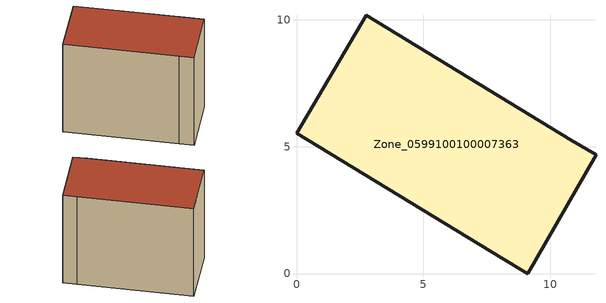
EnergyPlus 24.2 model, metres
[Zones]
Zone_0599100100007363
 floor ground (C_G): 8.08,0.61 0,5.52 2.74,10.17 10.82,5.26 11.8,4.67 9.11,0 z1.48
 wall outside (C_F): 0,5.52 8.08,0.61 9.11,0 11.8,4.67 10.82,5.26 2.74,10.17 0,5.52 z1.48:9.98
 roof outside (C_R): 11.8,4.67 10.82,5.26 2.74,10.17 0,5.52 8.08,0.61 9.11,0 z9.98
[BUILDING]
Pand.0599100100007363: North Axis=0; Terrain=City; Loads Convergence Tolerance Value=0.04; Temperature Convergence Tolerance Value=0.4; Solar Distribution=FullExterior; Maximum Number of Warmup Days=25; Minimum Number of Warmup Days=1
[Site:Location]
Rotterdam.The.Hague.AP_ZH_NLD Design_Conditions: Latitude=51.96; Longitude=4.45; Time Zone=1; Elevation=-4.5
[SITE:GROUNDTEMPERATURE:BUILDINGSURFACE]
18, 18, 18, 18, 18, 18, 18, 18, 18, 18, 18, 18
[MATERIAL] Thermal Absorptance=0.9; Solar Absorptance=0.7; Visible Absorptance=0.7
Name | Roughness | Thickness | Conductivity | Density | Specific Heat
G.TI.2015-2018 | MediumSmooth | 0.15 | 0.0428571 | 540 | 1210
F.TI.2015-2018 | Rough | 0.3 | 0.0666667 | 1920 | 840
R.TI.2015-2018 | MediumRough | 0.2 | 0.0333333 | 1500 | 1000
[CONSTRUCTION]
C_G: G.TI.2015-2018
C_F: F.TI.2015-2018
C_R: R.TI.2015-2018
[ZONE]
Zone_0599100100007363: Type=1; Multiplier=1; Ceiling Height=Autocalculate; Volume=Autocalculate; Floor Area=autocalculate; Part of Total Floor Area=Yes
[ZONEINFILTRATION:DESIGNFLOWRATE]
Infil_Zone_0599100100007363: Zone or ZoneList or Space or SpaceList=Zone_0599100100007363; Schedule=AlwaysOn; Design Flow Rate Calculation Method=Flow/Area; Flow Rate per Floor Area=0.0015; Constant Term Coefficient=1; Temperature Term Coefficient=0; Velocity Term Coefficient=0; Velocity Squared Term Coefficient=0
[HVACTEMPLATE:ZONE:IDEALLOADSAIRSYSTEM]
Zone_0599100100007363: Maximum Heating Supply Air Temperature=50; Minimum Cooling Supply Air Temperature=13; Maximum Heating Supply Air Humidity Ratio=0.0156; Minimum Cooling Supply Air Humidity Ratio=0.0077; Heating Limit=NoLimit; Cooling Limit=NoLimit; Dehumidification Control Type=ConstantSensibleHeatRatio; Cooling Sensible Heat Ratio=0.7; Dehumidification Setpoint=60; Humidification Control Type=None; Humidification Setpoint=30; Outdoor Air Method=None; Outdoor Air Flow Rate per Person=0.00944; Outdoor Air Flow Rate per Zone Floor Area=0; Outdoor Air Flow Rate per Zone=0; Demand Controlled Ventilation Type=None; Outdoor Air Economizer Type=NoEconomizer; Heat Recovery Type=None; Sensible Heat Recovery Effectiveness=0.7; Latent Heat Recovery Effectiveness=0.65
[ZONECONTROL:THERMOSTAT]
ThermostatControl_Zone_0599100100007363: Zone or ZoneList=Zone_0599100100007363; Control Type Schedule=DualSetpointControlType; Control 1=Thermostat_Zone_0599100100007363; Temperature Difference Between Cutout And Setpoint=0
[THERMOSTATSETPOINT:DUALSETPOINT]
Thermostat_Zone_0599100100007363: Heating Setpoint Temperature Schedule=HeatingSetpoint_Zone_0599100100007363; Cooling Setpoint Temperature Schedule=CoolingSetpoint_Zone_0599100100007363
[SCHEDULE:COMPACT]
HeatingSetpoint_Zone_0599100100007363: Through: 12/31, For: AllDays, Until: 24:00, 21
CoolingSetpoint_Zone_0599100100007363: Through: 12/31, For: AllDays, Until: 24:00, 24
DualSetpointControlType: Through: 12/31, For: AllDays, Until: 24:00, 4
AlwaysOn: Through: 12/31, For: AllDays, Until: 24:00, 1
